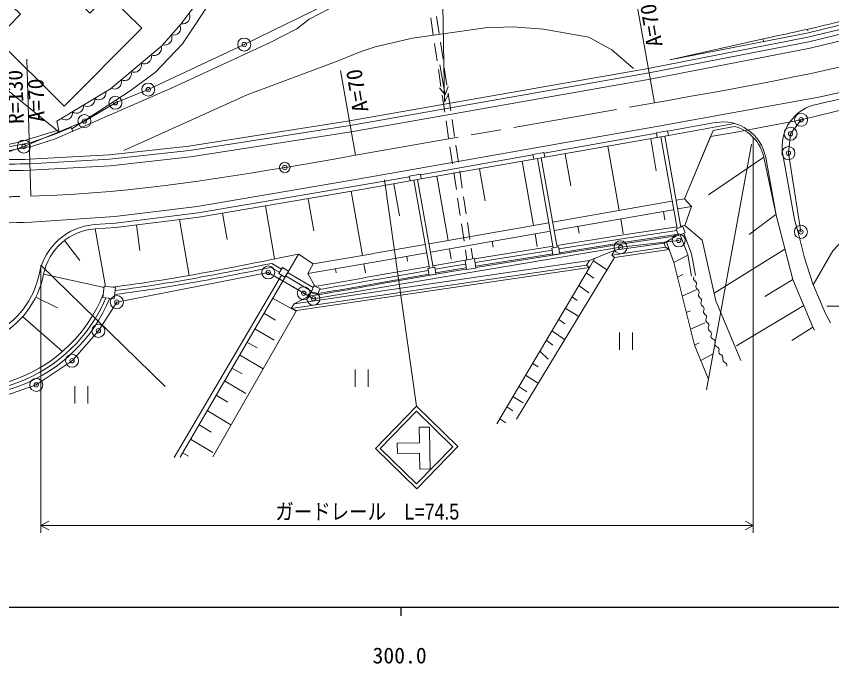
# Model space of a CAD drawing. Units: millimetres, scale not verified. Extents: x 40000 to 680000, y 20000 to 380000.
# Drawn here: x 323737 to 417564, y 198499 to 273062 of the extents above; entities that cross this region are included whole.
import ezdxf
from ezdxf.enums import TextEntityAlignment as Align

# ---------------------------------------------------------------- set-up
doc = ezdxf.new("R2010")
doc.units = ezdxf.units.MM
doc.header["$LTSCALE"] = 1000
doc.header["$PDMODE"] = 32
doc.header["$PDSIZE"] = 500
doc.linetypes.add('CHAIN', pattern=[18.5, 12, -1.5, 3.5, -1.5])
for name, color, linetype, lineweight in [('M-BGD', 7, 'Continuous', 13), ('M-BMK', 2, 'CHAIN', 13), ('M-BMK-OTRS', 5, 'Continuous', 13), ('M-BMK-ROW', 30, 'Continuous', 13), ('M-STR-HTXT', 7, 'Continuous', 13), ('M-STR-STRC', 7, 'Continuous', 13), ('M-TTL-BAND', 7, 'Continuous', 25)]:
    doc.layers.add(name, color=color, linetype=linetype, lineweight=lineweight)
doc.styles.add('ＭＳ ゴシック', font='')
doc.styles.add('ＭＳ Ｐゴシック', font='')
doc.styles.get('ＭＳ ゴシック').set_extended_font_data('MS Gothic')
doc.styles.get('ＭＳ Ｐゴシック').set_extended_font_data('MS PGothic')

msp = doc.modelspace()

# ---------------------------------------------------------------- linework, layer by layer
at = {"layer": 'M-BGD'}
for p, q in [((342671, 272169), (345427, 275844)), ((342865, 269886), (346548, 275471)), ((372396, 271079), (372101, 273057)), ((340483, 269679), (342671, 272169)), ((371715, 270902), (371419, 272880)), ((369344, 270547), (377705, 271752)), ((377705, 271752), (380871, 271852)), ((380871, 271852), (384391, 271589)), ((384391, 271589), (389630, 270661)), ((414771, 271576), (414813, 271390)), ((365023, 269550), (369344, 270547)), ((389630, 270661), (392253, 269182)), ((409864, 270504), (398929, 268050)), ((409728, 270158), (409668, 270462)), ((334560, 264691), (340483, 269679)), ((339727, 266594), (342865, 269886)), ((363289, 268965), (365023, 269550)), ((372158, 267935), (371862, 269913)), ((372839, 268112), (372544, 270090)), ((360784, 267925), (363289, 268965)), ((392253, 269182), (394763, 267065)), ((350303, 264003), (360784, 267925)), ((372487, 267474), (373070, 264022)), ((336729, 264382), (339727, 266594)), ((362067, 261013), (396463, 267060)), ((362157, 260501), (396553, 266547)), ((372601, 264968), (372306, 266946)), ((373282, 265145), (372987, 267123)), ((328392, 260972), (334560, 264691)), ((373070, 264022), (372427, 264826)), ((373070, 264022), (373413, 264992)), ((330107, 260095), (336729, 264382)), ((336124, 257598), (350303, 264003)), ((373044, 262001), (372749, 263979)), ((373725, 262178), (373430, 264156)), ((328672, 259701), (328392, 260972)), ((373487, 259034), (373192, 261012)), ((374168, 259211), (373873, 261189)), ((330224, 259815), (330035, 260269)), ((398688, 259821), (404154, 260813)), ((398776, 259328), (406388, 260710)), ((400617, 252040), (403921, 259919)), ((403921, 259919), (406378, 260380)), ((384467, 257315), (397408, 259591)), ((384555, 256823), (397496, 259098)), ((397385, 255271), (396736, 258965)), ((397400, 259640), (398679, 259868)), ((397400, 259640), (397496, 259098)), ((397496, 259098), (398776, 259327)), ((397919, 259174), (399801, 248622)), ((398353, 259251), (400220, 248780)), ((398679, 259868), (398776, 259327)), ((373930, 256066), (373635, 258045)), ((374611, 256244), (374316, 258222)), ((393110, 250712), (391811, 258099)), ((370245, 254815), (383186, 257090)), ((383178, 257137), (384458, 257366)), ((383178, 257137), (383275, 256596)), ((384458, 257366), (384554, 256824)), ((387536, 253540), (386887, 257233)), ((411935, 257143), (413295, 249647)), ((370333, 254323), (383274, 256598)), ((383261, 248981), (381962, 256368)), ((383275, 256596), (384554, 256824)), ((383698, 256672), (385531, 246394)), ((384131, 256749), (385964, 246471)), ((409757, 256826), (403397, 252483)), ((409757, 256826), (411171, 250150)), ((409967, 256786), (411171, 250150)), ((375054, 253277), (374759, 255255)), ((377687, 251808), (377038, 255502)), ((363369, 253606), (368964, 254590)), ((368956, 254637), (370236, 254866)), ((368956, 254637), (369053, 254096)), ((369053, 254096), (370332, 254324)), ((370236, 254866), (370332, 254324)), ((373412, 247249), (372113, 254636)), ((374373, 253099), (374078, 255077)), ((363455, 253114), (369052, 254098)), ((367838, 250077), (367189, 253770)), ((369476, 254171), (371280, 244053)), ((369909, 254249), (371714, 244130)), ((363563, 245518), (362264, 252905)), ((357989, 248346), (357340, 252039)), ((374816, 250132), (374521, 252110)), ((375498, 250310), (375202, 252288)), ((385448, 249365), (399150, 251774)), ((399193, 251782), (399236, 251790)), ((399669, 251868), (400617, 252040)), ((401427, 251171), (400617, 252040)), ((353443, 245115), (352402, 251234)), ((385623, 248381), (399323, 250789)), ((398377, 249628), (398208, 250593)), ((399372, 250798), (399412, 250805)), ((399845, 250884), (401427, 251171)), ((401427, 251171), (400666, 248964)), ((343623, 243216), (342527, 249657)), ((347994, 247336), (347473, 250396)), ((393283, 249727), (393587, 247999)), ((411138, 250225), (408086, 247927)), ((337577, 249044), (337943, 246088)), ((371226, 246865), (385014, 249289)), ((375259, 247165), (374964, 249143)), ((375941, 247343), (375645, 249321)), ((388498, 248069), (388359, 248862)), ((393630, 247911), (399764, 248829)), ((399668, 248571), (400416, 248855)), ((400200, 248894), (400666, 248964)), ((400416, 248855), (400699, 248106)), ((333993, 241957), (332814, 248585)), ((371401, 245881), (385190, 248305)), ((383434, 247996), (383688, 246553)), ((385929, 246667), (393630, 247911)), ((393695, 247476), (399740, 248380)), ((393760, 247041), (399900, 247959)), ((393780, 246902), (399957, 247826)), ((399687, 247786), (398285, 246946)), ((399668, 248571), (399951, 247823)), ((399951, 247823), (400699, 248106)), ((400120, 247887), (400991, 245588)), ((400531, 248043), (401416, 245708)), ((329266, 247229), (331053, 244935)), ((364754, 245727), (370792, 246789)), ((376614, 244128), (393792, 246904)), ((378510, 247130), (378624, 246480)), ((386175, 246261), (393700, 247477)), ((386253, 245827), (393770, 247042)), ((392602, 246111), (398285, 246946)), ((398452, 246465), (398285, 246946)), ((398855, 246221), (398548, 247103)), ((373789, 245107), (373585, 246264)), ((375579, 245022), (375407, 246176)), ((376272, 245126), (376088, 246353)), ((376463, 245137), (385495, 246596)), ((376528, 244702), (385386, 246133)), ((385345, 246362), (386133, 246500)), ((385345, 246362), (385485, 245574)), ((386133, 246500), (386273, 245713)), ((392602, 246111), (389681, 244950)), ((392256, 245555), (398452, 246465)), ((392256, 245555), (392602, 246111)), ((392582, 245300), (398855, 246221)), ((398452, 246465), (398855, 246221)), ((412186, 246245), (404027, 241170)), ((356195, 245683), (342577, 222302)), ((355714, 239963), (389681, 244950)), ((356195, 245683), (357909, 244563)), ((357909, 244563), (364710, 245720)), ((364927, 244742), (370968, 245804)), ((368755, 244860), (368661, 245399)), ((373884, 244720), (375377, 244961)), ((375373, 244992), (376461, 245154)), ((375535, 243904), (375373, 244992)), ((376623, 244066), (376461, 245154)), ((376593, 244267), (385463, 245700)), ((392582, 245300), (381284, 226650)), ((385485, 245574), (386273, 245713)), ((389681, 244950), (389353, 244396)), ((389689, 244142), (390316, 245202)), ((391684, 243852), (390136, 244898)), ((392256, 245555), (392582, 245300)), ((400999, 245542), (399383, 244702)), ((400991, 245588), (401451, 243127)), ((401416, 245708), (401884, 243208)), ((353071, 244141), (354042, 243569)), ((353149, 244605), (354265, 243948)), ((354361, 244112), (353955, 243422)), ((354361, 244112), (355051, 243706)), ((355379, 239408), (389353, 244396)), ((355982, 239193), (389689, 244142)), ((357287, 243443), (364878, 244734)), ((357909, 244563), (357287, 243443)), ((360469, 243984), (360547, 243524)), ((363730, 244539), (363901, 243533)), ((365198, 243201), (371244, 244258)), ((371096, 244021), (371884, 244160)), ((371096, 244021), (371236, 243233)), ((371677, 244334), (373884, 244720)), ((371884, 244160), (372024, 243372)), ((371925, 243931), (373960, 244287)), ((373954, 244286), (375442, 244526)), ((374024, 243851), (375507, 244091)), ((374047, 243713), (375528, 243953)), ((375535, 243904), (376623, 244066)), ((389689, 244142), (379031, 226136)), ((389353, 244396), (389689, 244142)), ((326884, 243366), (333834, 241825)), ((341892, 222230), (354246, 243251)), ((353955, 243422), (354645, 243017)), ((355051, 243706), (354645, 243017)), ((357720, 241407), (354728, 243165)), ((357884, 241821), (354954, 243543)), ((357287, 243443), (358087, 241963)), ((365274, 242767), (371137, 243793)), ((365350, 242334), (371214, 243360)), ((365374, 242196), (374060, 243715)), ((371236, 243233), (372024, 243372)), ((372002, 243497), (374035, 243853)), ((390197, 242903), (389313, 243507)), ((400442, 243320), (399802, 243032)), ((355787, 241837), (354379, 242565)), ((413091, 242763), (409885, 240774)), ((333702, 240682), (333852, 241974)), ((333852, 241974), (335143, 241824)), ((334993, 240532), (335143, 241824)), ((357392, 240813), (357664, 241264)), ((357958, 242009), (357664, 241265)), ((357664, 241265), (358408, 240971)), ((357958, 242009), (358702, 241715)), ((358702, 241715), (358408, 240971)), ((389611, 241227), (388449, 242049)), ((401978, 241569), (400357, 240822)), ((325983, 240727), (328495, 239476)), ((333702, 240682), (334993, 240532)), ((355928, 239099), (353235, 240601)), ((357392, 240813), (355714, 239963)), ((388292, 240333), (387690, 240765)), ((355379, 239408), (355714, 239963)), ((355982, 239193), (355379, 239408)), ((388455, 238473), (386907, 239442)), ((414354, 239748), (406624, 235113)), ((421693, 239690), (416989, 239668)), ((324463, 238469), (329033, 234443)), ((355982, 239193), (346349, 222337)), ((353543, 238076), (352230, 238874)), ((401308, 239124), (400828, 238947)), ((386855, 237630), (386148, 238160)), ((402961, 237760), (401310, 237025)), ((353409, 235780), (351182, 237075)), ((386818, 235831), (385366, 236839)), ((393161, 236660), (393161, 234660)), ((394661, 234660), (394661, 236660)), ((415402, 237255), (412989, 235721)), ((351445, 234863), (350271, 235512)), ((385469, 235180), (384720, 235748)), ((402311, 235464), (401778, 235173)), ((352143, 232472), (349423, 234056)), ((384945, 233558), (383979, 234496)), ((403834, 234132), (402507, 233402)), ((383140, 233078), (383804, 232684)), ((349714, 231894), (348541, 232542)), ((362723, 232398), (362723, 230398)), ((364223, 230398), (364223, 232398)), ((350131, 229622), (347692, 231084)), ((383718, 230858), (382348, 231740)), ((330486, 230480), (330486, 228480)), ((331986, 228480), (331986, 230480)), ((382486, 229817), (381572, 230429)), ((348069, 228606), (346728, 229429)), ((382046, 228537), (380885, 229268)), ((380860, 227625), (380180, 228077)), ((348428, 225994), (345688, 227644)), ((380078, 226246), (379372, 226711)), ((346177, 225171), (344754, 226040)), ((346347, 222805), (343768, 224347)), ((343549, 222404), (342855, 222778))]:
    msp.add_line(p, q, dxfattribs=at)
msp.add_lwpolyline([(329244, 262703), (338174, 271678), (334291, 275541), (332193, 273432), (326460, 279136), (322430, 275086), (324237, 273288), (321435, 270473)], close=True, dxfattribs=at)
for points in [[(371992, 278459), (361004, 274572), (357438, 272722), (356035, 271626), (352961, 270039), (341746, 264853), (330224, 259815)], [(398929, 268050), (414704, 271129), (423650, 273300), (432419, 275941)], [(396453, 267058), (414811, 270640), (423781, 272818), (432563, 275463)], [(396553, 266547), (414922, 270132), (423917, 272316), (432713, 274965)], [(415961, 262956), (416435, 263042), (425782, 265180), (435065, 267843)], [(328672, 259701), (319212, 267403), (312526, 258955)], [(439538, 266141), (434013, 265830), (433274, 266129), (433180, 261739), (430495, 258798), (423915, 252663), (417685, 246068), (415434, 242136)], [(325265, 256600), (334422, 257109), (343598, 258121), (362076, 261014)], [(316509, 257386), (319069, 257315), (325454, 258532), (327980, 259412), (330035, 260269)], [(325294, 256081), (334465, 256590), (343666, 257606), (362157, 260501)], [(328437, 259892), (324194, 258619), (319892, 257653), (318056, 257504), (314997, 257844), (313762, 258242), (312526, 258955)], [(316462, 256990), (319077, 256889), (325581, 258091), (328129, 258898), (330224, 259815)], [(332779, 249084), (335146, 249247), (344662, 250425), (363369, 253606)], [(332814, 248585), (335194, 248749), (344735, 249930), (363453, 253114)], [(415600, 236912), (415407, 237244), (413099, 242733), (411171, 250150), (411138, 250225)], [(417443, 237752), (416822, 238899), (415388, 242243), (414416, 245251), (413664, 248317), (413295, 249647)], [(407116, 233414), (404226, 240287), (402645, 247293), (400666, 248964)], [(403359, 231331), (401771, 235191), (399382, 244706), (398855, 246221)]]:
    msp.add_lwpolyline(points, dxfattribs=at)
msp.add_circle((354632, 255644), 600, dxfattribs=at)
for centre, radius, start, end in [((377949, 435841), 168342, 282.5927, 287.56161), ((342899, 272994), 812, 255.74849, 30.50876), ((341837, 271694), 812, 251.31569, 26.07596), ((302369, 774168), 515008, 282.04768, 282.59276), ((340847, 270567), 812, 251.31569, 26.07596), ((339615, 269357), 812, 242.72417, 17.48444), ((338468, 268390), 812, 242.72417, 17.48444), ((337320, 267424), 812, 242.72417, 17.48444), ((336173, 266458), 812, 242.72417, 17.48444), ((335026, 265492), 812, 242.72417, 17.48444), ((333241, 264261), 812, 233.70921, 8.46948), ((330672, 262711), 812, 233.70921, 8.46948), ((331957, 263486), 812, 233.70921, 8.46948), ((416854, 258036), 5000, 100.28769, 190.28769), ((329388, 261937), 812, 233.70921, 8.46948), ((405047, 255893), 5000, 10.28769, 100.28769), ((405179, 255856), 4680, 11.96028, 75.15048), ((321627, 382278), 125730, 267.62705, 271.66434), ((321627, 382278), 126250, 267.60851, 271.66434), ((333260, 242101), 7000, 93.93634, 168.77575), ((333260, 242101), 6500, 93.93634, 168.77575), ((247546, 764630), 530199, 280.66663, 281.82482), ((247546, 764630), 530639, 280.66663, 281.47908), ((247546, 764630), 531079, 280.66663, 281.46087), ((316585, 245410), 10500, 245.09072, 348.77575), ((316585, 245410), 10000, 245.09072, 348.77575), ((311712, 423955), 183534, 277.20649, 280.66669), ((311712, 423955), 183974, 277.3044, 280.66669), ((270078, 768725), 534064, 279.48503, 280.25943), ((402021, 242884), 362, 152.87355, 240.07919), ((311712, 423955), 184414, 277.27052, 280.66669), ((270078, 768725), 535084, 279.39136, 280.25943), ((270078, 768725), 534944, 279.5112, 280.25943), ((270078, 768725), 534504, 279.53963, 280.25943), ((401660, 242256), 362, 332.87355, 60.07919), ((402305, 241924), 362, 152.87355, 240.07919), ((401944, 241296), 362, 332.87355, 60.07919), ((317582, 247598), 18320, 245.23073, 337.50692), ((317582, 247598), 17880, 245.07539, 337.10553), ((317582, 247598), 17440, 245.14724, 337.92278), ((402589, 240964), 362, 152.87355, 240.07919), ((402227, 240336), 362, 332.87355, 60.07919), ((402873, 240004), 362, 152.87355, 240.07919), ((402511, 239376), 362, 332.87355, 60.07919), ((403157, 239044), 362, 152.87355, 240.07919), ((402795, 238416), 362, 332.87355, 60.07919), ((403441, 238085), 362, 152.87355, 240.07919), ((403079, 237456), 362, 332.87355, 60.07919), ((403725, 237125), 362, 152.87355, 240.07919), ((403363, 236496), 362, 332.87355, 60.07919), ((404033, 236225), 362, 163.14151, 250.34715), ((403789, 235542), 362, 343.14151, 70.34715), ((404484, 235331), 362, 163.14151, 250.34715), ((404240, 234648), 362, 343.14151, 70.34715), ((404934, 234437), 362, 163.14151, 250.34715), ((404690, 233754), 362, 343.14151, 70.34715), ((405384, 233543), 362, 163.14151, 250.34715), ((405141, 232860), 362, 343.14151, 70.34715)]:
    msp.add_arc(centre, radius, start, end, dxfattribs=at)
msp.add_point((354632, 255644), dxfattribs=at)
at = {"layer": 'M-BMK'}
msp.add_line((362763, 257054), (397159, 263100), dxfattribs=at)
for points in [[(397159, 263100), (399167, 263454), (401176, 263809), (403184, 264167), (405191, 264531), (407196, 264902), (409200, 265280), (411203, 265670), (413202, 266071), (415199, 266485), (417193, 266915), (419183, 267362), (421169, 267827), (423150, 268313), (425125, 268820), (427095, 269351), (429057, 269907), (431012, 270490), (432958, 271100), (433889, 271404)], [(362763, 257054), (360754, 256701), (358745, 256350), (356735, 256002), (354724, 255659), (352713, 255323), (350699, 254996), (348685, 254679), (346668, 254374), (344649, 254083), (342628, 253807), (340605, 253548), (338580, 253309), (336552, 253089), (334522, 252893), (332490, 252720), (330456, 252573), (328419, 252454), (326382, 252365), (325403, 252332)]]:
    msp.add_lwpolyline(points, dxfattribs=at)
msp.add_arc((321627, 382278), 130000, 265.8265, 271.66434, dxfattribs=at)
at = {"layer": 'M-BMK-OTRS'}
msp.add_lwpolyline([(400617, 252040), (403620, 259202), (406378, 259676), (414041, 261142)], dxfattribs=at)
at = {"layer": 'M-BMK-ROW'}
for p, q in [((433669, 265928), (414041, 261142)), ((412831, 259541), (414041, 261142)), ((412583, 257307), (412831, 259541)), ((412583, 257307), (414025, 248238)), ((399958, 247248), (393274, 246454)), ((393274, 246454), (357922, 240535)), ((335303, 240140), (352732, 243561)), ((352732, 243561), (356805, 241164)), ((357922, 240535), (356805, 241164)), ((335303, 240140), (333181, 236837)), ((330151, 233389), (333181, 236837)), ((330151, 233389), (326033, 230604)), ((326033, 230604), (321335, 228983))]:
    msp.add_line(p, q, dxfattribs=at)
msp.add_lwpolyline([(322839, 257470), (324606, 258054), (331574, 260988), (335139, 263113), (338922, 264615), (349959, 269811), (359459, 274441), (370011, 278611), (383335, 278453), (385527, 278925), (390108, 276608), (404869, 276044), (412407, 275433), (422768, 274093)], dxfattribs=at)
for centre in [(349959, 269811), (338922, 264615), (335139, 263113), (414041, 261142), (331574, 260988), (412831, 259541), (324606, 258054), (412583, 257307), (414025, 248238), (399957, 247248), (393274, 246454), (352732, 243561), (356805, 241164), (357922, 240535), (335303, 240140), (333181, 236837), (330151, 233389), (326033, 230604)]:
    msp.add_circle(centre, 750, dxfattribs=at)
for p in [(349959, 269811), (338922, 264615), (335139, 263113), (331574, 260988), (414041, 261142), (412831, 259541), (324606, 258054), (412583, 257307), (414025, 248238), (399957, 247248), (393274, 246454), (352732, 243561), (356805, 241164), (335303, 240140), (357922, 240535), (333181, 236837), (330151, 233389), (326033, 230604)]:
    msp.add_point(p, dxfattribs=at)
at = {"layer": 'M-STR-HTXT'}
for p, q in [((397159, 263100), (395195, 274270)), ((325403, 252332), (324944, 268118)), ((362763, 257054), (361044, 266832)), ((373015, 263207), (373499, 264115)), ((408516, 259138), (408516, 213586)), ((408353, 258325), (403148, 230031)), ((326573, 244417), (340865, 230433)), ((326573, 244417), (326573, 213586)), ((326573, 214423), (327473, 214923)), ((408516, 214423), (407616, 214923)), ((326573, 214423), (408516, 214423)), ((326573, 214423), (327473, 213923)), ((408516, 214423), (407616, 213923))]:
    msp.add_line(p, q, dxfattribs=at)
msp.add_lwpolyline([(373015, 263207), (372462, 294376), (400461, 294588)], dxfattribs=at)
at = {"layer": 'M-STR-STRC'}
for p, q in [((362287, 259762), (396683, 265809)), ((363239, 254345), (397635, 260392)), ((366119, 254234), (369802, 228153)), ((370117, 223933), (367575, 223901)), ((367575, 223901), (367590, 222701)), ((367590, 222701), (370132, 222733))]:
    msp.add_line(p, q, dxfattribs=at)
for points in [[(396683, 265809), (415078, 269399), (424107, 271590), (432948, 274253)], [(397635, 260392), (416278, 263775), (425592, 265906), (434830, 268555)], [(325316, 255331), (334535, 255844), (343769, 256863), (362287, 259762)], [(325490, 249334), (335077, 249994), (344559, 251167), (363239, 254345)], [(371332, 222748), (371294, 225760), (370095, 225745), (370117, 223933)], [(370132, 222733), (370155, 220922), (371355, 220937), (371332, 222748)]]:
    msp.add_lwpolyline(points, dxfattribs=at)
for points in [[(374562, 223510), (369802, 228153), (365054, 223284), (369814, 218642)], [(373971, 223493), (369782, 227579), (365603, 223294), (369793, 219209)]]:
    msp.add_lwpolyline(points, close=True, dxfattribs=at)
for radius in [127000, 133000]:
    msp.add_arc((321627, 382278), radius, 265.8265, 271.66434, dxfattribs=at)
at = {"layer": 'M-TTL-BAND'}
for p, q in [((40000, 205000), (579000, 205000)), ((368000, 205000), (368000, 204000))]:
    msp.add_line(p, q, dxfattribs=at)

# ---------------------------------------------------------------- texts
at = {"layer": 'M-STR-HTXT', "style": 'ＭＳ ゴシック'}
for s, rotation, p in [('A=70', 99.586, (398649, 269800)), ('R=130', 91.586, (325160, 260702)), ('A=70', 99.586, (364805, 262280)), ('A=70', 91.586, (327553, 260947))]:
    msp.add_text(s, height=1833, rotation=rotation, dxfattribs=at).set_placement(p, align=Align.BOTTOM_LEFT)
at = {"layer": 'M-STR-HTXT', "style": 'ＭＳ Ｐゴシック', "width": 0.85}
msp.add_text('ガードレール\u3000L=74.5', height=1833, dxfattribs=at).set_placement((353535, 214551), align=Align.BOTTOM_LEFT)
at = {"layer": 'M-TTL-BAND', "style": 'ＭＳ ゴシック'}
msp.add_text('300.0', height=1833, dxfattribs=at).set_placement((367844, 199445), align=Align.MIDDLE_CENTER)

doc.saveas('drawing.dxf')
